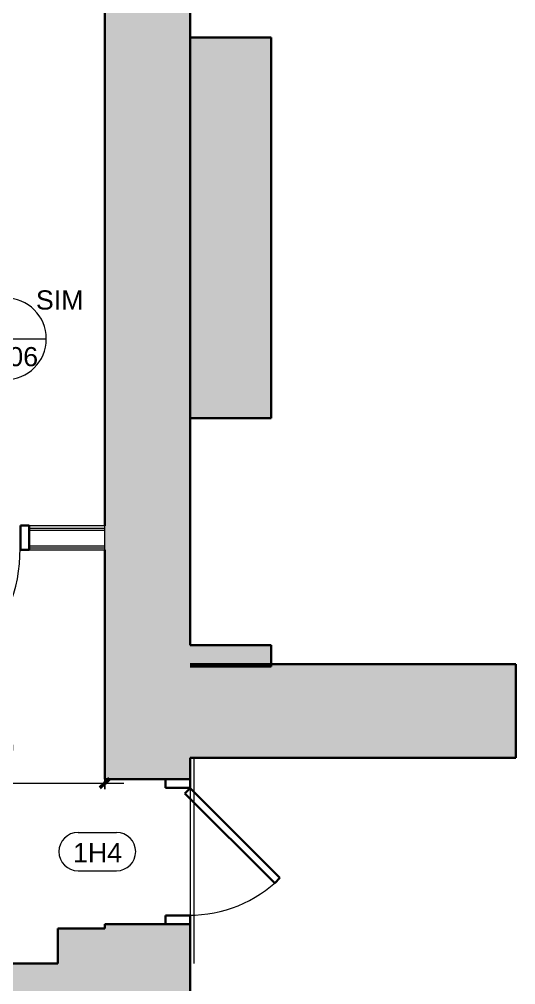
# Model space of a CAD drawing. Header units: inches. Extents: x -1287 to 1590, y -3558 to 989.
# Drawn here: x -610.1 to -493.7, y 31.3 to 257.8 of the extents above; entities that cross this region are included whole.
import ezdxf

# ---------------------------------------------------------------- set-up
doc = ezdxf.new("R2010")
doc.units = ezdxf.units.IN
doc.header["$MEASUREMENT"] = 0
for name, color, linetype, lineweight in [('A-ANNO-DIMS', 211, 'Continuous', 9), ('A-ANNO-DIMS-48', 211, 'Continuous', 9), ('A-ANNO-SYMB', 150, 'Continuous', 9), ('A-DOOR', 31, 'Continuous', 18), ('A-DOOR-FRAM', 31, 'Continuous', 30), ('A-DOOR-IDEN', 31, 'Continuous', 9), ('A-FLOR', 192, 'Continuous', 18), ('A-WALL', 113, 'Continuous', 18), ('A-WALL-PATT', 111, 'Continuous', 18), ('I-WALL', 2, 'Continuous', 18)]:
    doc.layers.add(name, color=color, linetype=linetype, lineweight=lineweight)
doc.styles.add('Swis721 Lt BT', font='swissl.ttf', dxfattribs={"height": 4.5})
doc.dimstyles.new('OTJ_-_3_32__Linear__1_2__Tolerance', dxfattribs={"dimscale": 12, "dimtxt": 4.748918, "dimasz": 0.1875, "dimexe": 0.375, "dimexo": 0.25, "dimgap": 0.25, "dimtad": 1, "dimdec": 1, "dimrnd": 0.5, "dimzin": 3, "dimdsep": 46, "dimlunit": 4, "dimtxsty": 'Swis721 Lt BT', "dimblk1": 'OBLIQUE', "dimblk2": 'OBLIQUE', "dimsah": 1, "dimcen": 0.09, "dimdle": 0.375, "dimazin": 0, "dimtfac": 1, "dimtdec": 4, "dimtix": 1, "dimtmove": 0, "dimatfit": 3, "dimfxl": 1, "dimtvp": 1, "dimfrac": 2, "dimtolj": 1, "dimtzin": 0, "dimarcsym": 2})

# ---------------------------------------------------------------- blocks, each defined once
blk = doc.blocks.new('Single Flush - D12 2_6_ X 8_-7610144-1st Floor Construction')
at = {"layer": 'A-DOOR', "color": 8, "lineweight": 30}
for p, q in [((-7.41, -29.84), (13.67, -8.76)), ((13.67, -8.76), (14.91, -10)), ((14.91, -10), (-6.17, -31.08)), ((-6.17, -31.08), (-7.41, -29.84))]:
    blk.add_line(p, q, dxfattribs=at)
at = {"layer": 'A-DOOR', "lineweight": 9}
blk.add_arc((14.91, -10), 29.81, 179.5, 225, dxfattribs=at)
at = {"layer": 'A-DOOR-FRAM', "color": 8}
for p, q in [((-17, -4.25), (-17, -10)), ((-17, -4.25), (-15, -4.25)), ((-15, -4.25), (-15, -10)), ((15, -4.25), (15, -10)), ((15, -4.25), (17, -4.25)), ((17, -4.25), (17, -10)), ((-17, -10), (-15, -10)), ((15, -10), (17, -10))]:
    blk.add_line(p, q, dxfattribs=at)
blk = doc.blocks.new('Single Flush - D2 3_ X 8_-8252890-1st Floor Construction')
at = {"layer": 'A-DOOR', "lineweight": 30}
for p, q in [((16.15625, 38.625), (16.15625, 2.8125)), ((17.90625, 38.625), (16.15625, 38.625)), ((17.90625, 2.8125), (17.90625, 38.625)), ((16.15625, 2.8125), (17.90625, 2.8125))]:
    blk.add_line(p, q, dxfattribs=at)
at = {"layer": 'A-DOOR', "lineweight": 9}
blk.add_arc((17.90625, 2.8125), 35.8125, 90, 180.5, dxfattribs=at)
at = {"layer": 'A-DOOR-FRAM'}
for p, q in [((-20, -2.9375), (-20, 2.8125)), ((-20, 2.8125), (-18, 2.8125)), ((-18, -2.9375), (-18, 2.8125)), ((18.000004, -2.9375), (18.000004, 2.8125)), ((18.000004, 2.8125), (20.000004, 2.8125)), ((20.000004, -2.9375), (20.000004, 2.8125)), ((-20, -2.9375), (-18, -2.9375)), ((18.000004, -2.9375), (20.000004, -2.9375))]:
    blk.add_line(p, q, dxfattribs=at)
blk = doc.blocks.new('Door Tag - Door Tag-41184-1st Floor Construction')
at = {"layer": 'A-DOOR-IDEN'}
for p, q in [((-0.09375, 0.09375), (0.09375, 0.09375)), ((-0.09375, -0.09375), (0.09375, -0.09375))]:
    blk.add_line(p, q, dxfattribs=at)
for centre, start, end in [((-0.09375, 0), 90, 270), ((0.09375, 0), 270, 90)]:
    blk.add_arc(centre, 0.09375, start, end, dxfattribs=at)
blk = doc.blocks.new('DIMBLOCK20-1st Floor Construction')
at = {"layer": 'A-ANNO-DIMS-48'}
for p, q in [((-649.82, 102.32), (-649.82, 74.04)), ((-649.82, 78.54), (-649.82, 102.32)), ((-590.07, 77.13), (-590.07, 83.04)), ((-654.32, 78.54), (-585.57, 78.54)), ((-590.07, 78.54), (-590.07, 77.13))]:
    blk.add_line(p, q, dxfattribs=at)
at = {"layer": 'A-ANNO-DIMS-48', "lineweight": 50}
for p, q in [((-649.82, 78.54), (-648.7, 79.67)), ((-590.07, 78.54), (-588.95, 79.67)), ((-649.82, 78.54), (-650.95, 77.42)), ((-590.07, 78.54), (-591.2, 77.42))]:
    blk.add_line(p, q, dxfattribs=at)
at = {"layer": 'A-ANNO-DIMS-48', "color": 0, "insert": (-627.22, 87.55), "char_height": 4.5, "width": 17.4579, "attachment_point": 1, "line_spacing_factor": 1.005062, "style": 'Swis721 Lt BT'}
blk.add_mtext('5\' - 0"', dxfattribs=at)
blk = doc.blocks.new('_Oblique')
at = {"color": 0, "linetype": 'ByBlock', "lineweight": -2}
blk.add_line((-0.5, -0.5), (0.5, 0.5), dxfattribs=at)
blk = doc.blocks.new('Floor Plan - Callout Head-3511279-1st Floor Construction')
at = {"layer": 'A-ANNO-SYMB'}
blk.add_line((-0.2, 0), (0.2, 0), dxfattribs=at)
for start, end in [(360, 180), (180, 360)]:
    blk.add_arc((0, 0), 0.2, start, end, dxfattribs=at)

msp = doc.modelspace()

# ---------------------------------------------------------------- hatches: boundary and pattern name
at = {"layer": 'A-WALL-PATT', "lineweight": 9}
h = msp.add_hatch(color=7, dxfattribs=at)
h.paths.add_polyline_path([(-570.07, 190.25), (-570.07, 340.52), (-590.07, 340.52), (-590.07, 190.25)], flags=0)
h.paths.add_polyline_path([(-570.07, 376.52), (-570.07, 487.68), (-590.07, 487.68), (-590.07, 376.52)], flags=0)
h.paths.add_polyline_path([(-570.07, 523.68), (-570.07, 543.68), (-590.07, 543.68), (-590.07, 523.68)], flags=0)
for points in [[(-570.07, 164.21), (-551.07, 164.21), (-551.07, 253.47), (-570.07, 253.47)], [(-570.07, 106.47), (-570.07, 190.25), (-590.07, 190.25), (-590.07, 106.47)], [(-551.07, 105.94), (-551.07, 110.94), (-570.07, 110.94), (-570.07, 105.94)], [(-590.07, 36.25), (-590.07, 44.47), (-601.07, 44.47), (-601.07, 36.25)]]:
    msp.add_hatch(color=7, dxfattribs=at).paths.add_polyline_path(points, flags=0)
at = {"layer": 'A-WALL-PATT'}
h = msp.add_hatch(color=250, dxfattribs=at)
h.paths.add_polyline_path([(-590.07, 16.25), (-570.07, 16.25), (-570.07, 45.47), (-590.07, 45.47), (-590.07, 36.25)], flags=0)
h.paths.add_polyline_path([(-590.07, 79.47), (-570.07, 79.47), (-570.07, 106.47), (-590.07, 106.47)], flags=0)
at = {"layer": 'A-WALL-PATT', "lineweight": 9}
h = msp.add_hatch(color=7, dxfattribs=at)
h.paths.add_polyline_path([(-154.38, 84.47), (-154.38, 106.47), (-287.02, 106.47), (-287.02, 84.47), (-190.58, 84.47)], flags=0)
h.paths.add_polyline_path([(-50.28, 84.47), (-50.28, 106.47), (-70.38, 106.47), (-70.38, 84.47), (-62.38, 84.47)], flags=0)
h.paths.add_polyline_path([(1.72, 84.47), (1.72, 106.47), (-16.28, 106.47), (-16.28, 84.47)], flags=0)
h.paths.add_polyline_path([(-327.07, 84.47), (-327.07, 106.47), (-421.72, 106.47), (-421.72, 84.47), (-351.23, 84.47)], flags=0)
h.paths.add_polyline_path([(-511.89, 84.47), (-493.72, 84.47), (-493.72, 106.47), (-570.07, 106.47), (-570.07, 84.47)], flags=0)
at = {"layer": 'A-WALL-PATT'}
h = msp.add_hatch(color=250, dxfattribs=at)
h.paths.add_polyline_path([(-590.07, 16.25), (-590.07, 36.25), (-772.04, 36.25), (-772.04, 16.25), (-605.07, 16.25)], flags=0)
h.paths.add_polyline_path([(-993.86, 16.25), (-901.04, 16.25), (-901.04, 36.25), (-1015.06, 36.25), (-1015.06, 16.25)], flags=0)
h.paths.add_polyline_path([(-834.14, 16.25), (-834.14, 36.25), (-861.04, 36.25), (-861.04, 16.25), (-843.04, 16.25)], flags=0)

# ---------------------------------------------------------------- linework, layer by layer
at = {"layer": 'A-FLOR'}
for p, q in [((-569.2, 84.47), (-569.2, 36.25)), ((-570.07, 79.47), (-570.07, 45.47))]:
    msp.add_line(p, q, dxfattribs=at)
at = {"layer": 'A-WALL', "color": 8, "lineweight": 30}
for p, q in [((-590.07, 340.52), (-590.07, 138.88)), ((-570.07, 110.94), (-570.07, 319.26)), ((-551.07, 253.47), (-570.07, 253.47)), ((-551.07, 164.21), (-551.07, 253.47)), ((-570.07, 164.21), (-551.07, 164.21)), ((-590.07, 133.25), (-590.07, 79.47)), ((-493.72, 106.47), (-570.07, 106.47)), ((-493.72, 84.47), (-493.72, 106.47)), ((-570.07, 84.47), (-493.72, 84.47)), ((-570.07, 79.47), (-570.07, 84.47)), ((-570.07, 79.47), (-590.07, 79.47)), ((-570.07, 45.47), (-590.07, 45.47)), ((-590.07, 45.47), (-590.07, 44.47)), ((-570.07, 9.25), (-570.07, 45.47)), ((-590.07, 44.47), (-601.07, 44.47)), ((-601.07, 44.47), (-601.07, 36.25)), ((-601.07, 36.25), (-772.04, 36.25))]:
    msp.add_line(p, q, dxfattribs=at)
at = {"layer": 'A-WALL'}
for p, q in [((-607.82, 138.38), (-590.07, 138.38)), ((-590.07, 133.25), (-590.07, 138.88)), ((-607.82, 137.88), (-590.07, 137.88)), ((-607.82, 134.25), (-590.07, 134.25)), ((-607.82, 133.75), (-590.07, 133.75))]:
    msp.add_line(p, q, dxfattribs=at)
at = {"layer": 'I-WALL'}
for p, q in [((-590.07, 138.88), (-607.82, 138.88)), ((-607.82, 138.88), (-607.82, 133.25)), ((-607.82, 133.25), (-590.07, 133.25))]:
    msp.add_line(p, q, dxfattribs=at)
at = {"layer": 'I-WALL', "color": 8, "lineweight": 30}
for p, q in [((-551.07, 110.94), (-570.07, 110.94)), ((-551.07, 105.94), (-551.07, 110.94)), ((-570.07, 105.94), (-551.07, 105.94))]:
    msp.add_line(p, q, dxfattribs=at)

# ---------------------------------------------------------------- block references
at = {"layer": 'A-ANNO-SYMB', "xscale": 47.99999999999997, "yscale": 47.99999999999997, "zscale": 47.99999999999997}
msp.add_blockref('Floor Plan - Callout Head-3511279-1st Floor Construction', (-613.38, 182.79), dxfattribs=at)
at = {"layer": 'A-DOOR'}
for name, p, rotation in [('Single Flush - D2 3_ X 8_-8252890-1st Floor Construction', (-627.82, 136.07), 180), ('Single Flush - D12 2_6_ X 8_-7610144-1st Floor Construction', (-580.07, 62.47), 89.99999999999993)]:
    msp.add_blockref(name, p, dxfattribs=dict(at, rotation=rotation))
at = {"layer": 'A-DOOR-IDEN', "xscale": 47.99999999999997, "yscale": 47.99999999999997, "zscale": 47.99999999999997}
msp.add_blockref('Door Tag - Door Tag-41184-1st Floor Construction', (-591.82, 62.47), dxfattribs=at)

# ---------------------------------------------------------------- texts
at = {"layer": 'A-ANNO-SYMB', "char_height": 4.5, "attachment_point": 1, "style": 'Swis721 Lt BT'}
for s, insert, width in [('SIM', (-606.22, 194.16), 12.8775), ('A606', (-620.38, 180.86), 16.968)]:
    msp.add_mtext(s, dxfattribs=dict(at, insert=insert, width=width))
at = {"layer": 'A-DOOR-IDEN', "insert": (-597.53, 64.48), "char_height": 4.5, "width": 13.635, "attachment_point": 1, "style": 'Swis721 Lt BT'}
msp.add_mtext('1H4', dxfattribs=at)

# ---------------------------------------------------------------- dimensions: what is measured, and where the dimension line sits
at = {"layer": 'A-ANNO-DIMS'}
dim = msp.add_linear_dim(base=(-590.07068544, 78.54369086), p1=(-649.82068544, 105.31725358), p2=(-590.07068544, 80.13468111), dimstyle='OTJ_-_3_32__Linear__1_2__Tolerance', override={"dimpost": '<>', "dimfxl": 64.839991}, dxfattribs=at)
dim.commit()
dim.dimension.update_dxf_attribs({"geometry": 'DIMBLOCK20-1st Floor Construction', "text_midpoint": (-619.94568544, 83.85631814)})

doc.saveas('drawing.dxf')
